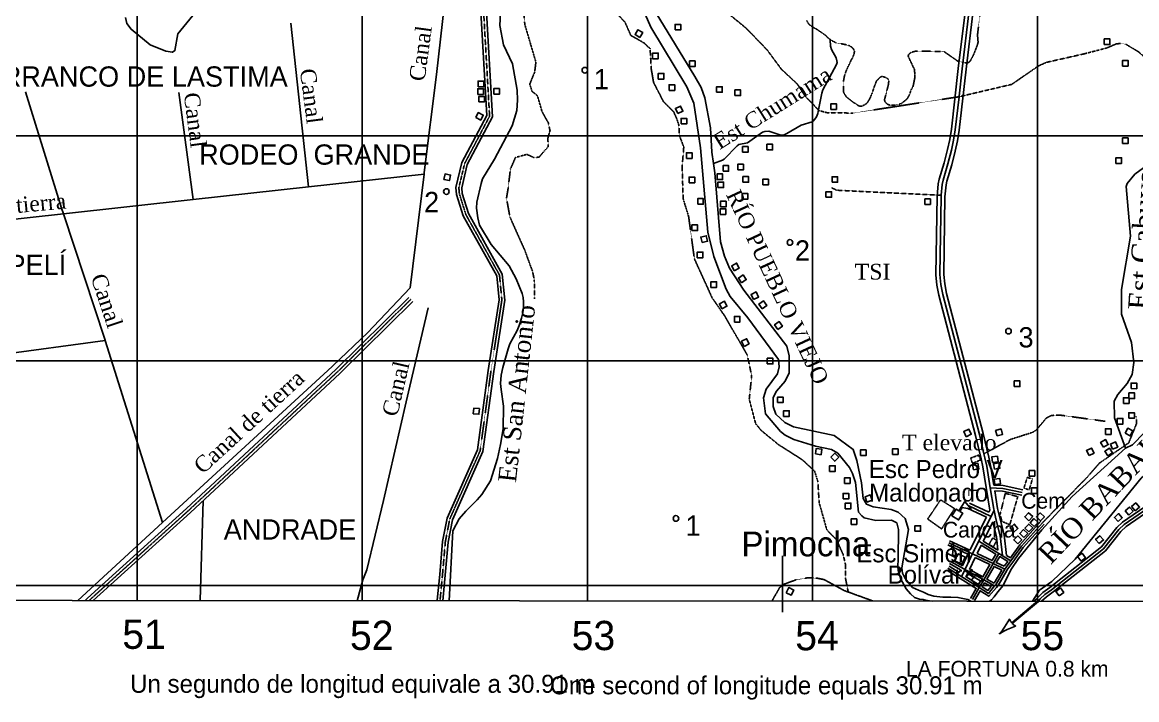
# Model space of a CAD drawing. Extents: x 638173 to 667318, y 9795622 to 9816401.
# Drawn here: x 650490 to 655440, y 9796493 to 9799504 of the extents above; entities that cross this region are included whole.
import ezdxf
from ezdxf.enums import TextEntityAlignment as Align

# ---------------------------------------------------------------- set-up
doc = ezdxf.new("R2010")
doc.units = 0
doc.header["$MEASUREMENT"] = 0
doc.linetypes.add('DASHED', pattern=[0.75, 0.5, -0.25])
doc.linetypes.add('HIDDEN', pattern=[0.375, 0.25, -0.125])
for name, color, linetype in [('AREAPROMINENTE', 7, 'CONTINUOUS'), ('CAMINO1', 7, 'CONTINUOUS'), ('CAMINO4', 7, 'CONTINUOUS'), ('CAMINO5', 7, 'CONTINUOUS'), ('CAMINO6Y7', 7, 'CONTINUOUS'), ('CAUCECANALIZADO', 7, 'CONTINUOUS'), ('CUADRICULAUTM', 7, 'CONTINUOUS'), ('EDIFICACION', 7, 'CONTINUOUS'), ('INFORMACIONMARGI', 7, 'CONTINUOUS'), ('MURODIQUE', 7, 'CONTINUOUS'), ('NOMBREAREASSITIO', 7, 'CONTINUOUS'), ('NOMBRESPOBLADOS', 7, 'CONTINUOUS'), ('NOMBRESPROPIOS', 7, 'CONTINUOUS'), ('OBJETOLOCALIZADO', 7, 'CONTINUOUS'), ('PARALELACAMINO', 7, 'CONTINUOUS'), ('PROYECCION', 7, 'CONTINUOUS'), ('PUNTOALTURA', 7, 'CONTINUOUS'), ('RIODOBLE', 7, 'CONTINUOUS'), ('RIODOBLEINTERMIT', 7, 'CONTINUOUS'), ('RIOINTERMITENTE', 7, 'CONTINUOUS'), ('RIOPERENNE', 7, 'CONTINUOUS'), ('TEXTOAZUL', 7, 'CONTINUOUS'), ('TEXTODESCRIPTIVO', 7, 'CONTINUOUS'), ('VALORCUADRICULAR', 7, 'CONTINUOUS')]:
    doc.layers.add(name, color=color, linetype=linetype)
doc.styles.add('cotas', font='SWITZN.TTF')
doc.styles.add('escuelas', font='SWZCONLN.TTF')
doc.styles.add('poblados', font='SWZCONDN.TTF')
doc.styles.add('rios', font='TIMESI_0.TTF')
doc.styles.add('sitios', font='SWZCONLN.TTF')
doc.styles.add('txt', font='TXT', dxfattribs={"height": 0.2})

# ---------------------------------------------------------------- blocks, each defined once
blk = doc.blocks.new('DESVIA')
at = {"layer": 'INFORMACIONMARGI', "color": 7, "linetype": 'Continuous'}
blk.add_lwpolyline([(202.16, 3.49), (185.9, 7.39), (147.68, 19.11), (146.85, 19.12), (146.96, 18.1), (149.36, 11.75), (149.85, 9.42), (150.15, 6.9), (150.53, 1.31), (-0.62, 1.3), (-0.61, -2.71), (150.58, -2.7), (150.4, -6.92), (149.98, -11.09), (149.1, -14.21), (146.85, -20.1), (146.86, -20.87), (147.8, -20.89), (188.55, -8.04), (203.45, -4.27), (223.03, -0.96), (223.77, -0.5), (223.03, 0.07), (202.16, 3.49)], close=True, dxfattribs=at)
blk = doc.blocks.new('COTA')
at = {"layer": 'PUNTOALTURA', "color": 1, "linetype": 'Continuous'}
blk.add_circle((0, 0), 12.5, dxfattribs=at)
blk = doc.blocks.new('CASA')
at = {"layer": 'EDIFICACION', "color": 4, "linetype": 'Continuous'}
blk.add_lwpolyline([(-12.57, -13.81), (-12.57, 11.18), (12.43, 11.18), (12.43, -13.82), (-12.57, -13.81)], close=True, dxfattribs=at)
blk = doc.blocks.new('ESCUEL')
at = {"layer": 'EDIFICACION', "color": 6, "linetype": 'Continuous'}
blk.add_lwpolyline([(-0.55, 67.48), (41.45, 51.74), (3.45, 37.48), (3.45, 17.27), (18.98, 17.27), (18.98, -17.74), (-16.02, -17.73), (-16.02, 17.27), (-0.55, 17.27), (-0.55, 67.48)], close=True, dxfattribs=at)
blk = doc.blocks.new('IGLESI')
at = {"layer": 'EDIFICACION', "color": 30, "linetype": 'Continuous'}
blk.add_lwpolyline([(-1.58, 67.11), (2.41, 67.11), (2.42, 47.26), (20.38, 47.26), (20.38, 43.26), (2.42, 43.26), (2.42, 17.1), (17.95, 17.11), (17.95, -17.9), (-17.05, -17.89), (-17.05, 17.11), (-1.58, 17.11), (-1.58, 43.26), (-19.62, 43.26), (-19.61, 47.25), (-1.58, 47.25), (-1.58, 67.11)], close=True, dxfattribs=at)

msp = doc.modelspace()

# ---------------------------------------------------------------- linework, layer by layer
at = {"layer": 'AREAPROMINENTE', "color": 7, "linetype": 'DASHED'}
for points in [[(654712.11, 9797544.25), (654745.76, 9797558.19), (654738.92, 9797580.49), (654702.39, 9797566.83), (654710.66, 9797543.77)], [(654962.28, 9797425.27), (654977.05, 9797474.25), (654954.11, 9797481.07), (654939.23, 9797433.85), (654962.28, 9797425.27)], [(654573.71, 9797252.33), (654631.02, 9797342.63), (654569.09, 9797381.41), (654511.76, 9797296.08), (654573.79, 9797252.27)], [(654833.32, 9797315.92), (654856.48, 9797410.11), (654911.84, 9797395.68), (654876.48, 9797270.68), (654842.05, 9797285.26), (654833.36, 9797315.49)]]:
    msp.add_lwpolyline(points, dxfattribs=at)
at = {"layer": 'CAMINO1', "color": 1, "linetype": 'Continuous'}
for points in [[(654696.53, 9799558.6), (654665.02, 9799297.19), (654651.21, 9799175.06), (654651, 9799173.19), (654634.45, 9799026.86), (654626.67, 9798979.87), (654617.34, 9798935.12), (654601.41, 9798875.19), (654580.16, 9798802.03), (654576.11, 9798783.82), (654571.48, 9798735.2), (654570.98, 9798729.91), (654565.31, 9798382.38), (654569.89, 9798338.56), (654578.67, 9798294.7), (654741.28, 9797672.3), (654761.73, 9797586.19), (654766.19, 9797567.43), (654773.93, 9797530.84), (654789.6, 9797434.96), (654805.13, 9797339.9), (654806.6, 9797333.35)], [(654806.6, 9797333.35), (654717.3, 9797154.63), (654662.67, 9797039.83)], [(654806.6, 9797333.35), (654814.67, 9797297.54), (654834.16, 9797221.99), (654843.64, 9797133.29)]]:
    msp.add_lwpolyline(points, dxfattribs=at)
at = {"layer": 'CAMINO4', "color": 2, "linetype": 'HIDDEN'}
for points in [[(652345.61, 9796932.9), (652356.54, 9797047.81), (652369.19, 9797194.29), (652388.93, 9797296.59), (652523.82, 9797599.56), (652571.82, 9797954.17), (652620.32, 9798269.97), (652609.72, 9798380.68), (652460.56, 9798648.99), (652431.71, 9798741), (652429.15, 9798768.5), (652454.97, 9798876.67), (652565.8, 9799086.61), (652537.85, 9799575.84), (652577.68, 9800023.57), (652529.27, 9800321.69), (652535.78, 9800407.58), (652586.45, 9800720.06), (652679.44, 9800997.02), (652746.39, 9801290.78)], [(650787.08, 9796934.11), (651228.66, 9797334.04), (651891.45, 9797951.65), (652215.39, 9798272.17)]]:
    msp.add_lwpolyline(points, dxfattribs=at)
at = {"layer": 'CAMINO5', "color": 7, "linetype": 'Continuous'}
for p, q in [((654793.81, 9797307.75), (654691.77, 9797356)), ((654802.41, 9797098.05), (654605.11, 9797190.64)), ((654738.81, 9797197.68), (654828.17, 9797142.81)), ((654828.17, 9797142.81), (654802.41, 9797098.05)), ((654828.17, 9797142.81), (654881.57, 9797109.97)), ((654740.85, 9796991.09), (654601.62, 9797077.9)), ((654612.83, 9797106.96), (654760.56, 9797025.33)), ((654802.41, 9797098.05), (654760.56, 9797025.33)), ((654855.04, 9797073.26), (654802.41, 9797098.05)), ((654881.57, 9797109.97), (654855.04, 9797073.26)), ((654760.56, 9797025.33), (654740.85, 9796991.09)), ((654760.56, 9797025.33), (654809.06, 9796998.52)), ((654740.85, 9796991.09), (654710.38, 9796938.14))]:
    msp.add_line(p, q, dxfattribs=at)
for points in [[(654789.6, 9797434.96), (654845.39, 9797432.08), (654931.88, 9797413.76)], [(655508.67, 9797357.25), (655385.09, 9797272.13), (655360.75, 9797249.71), (655292.27, 9797163.93), (655061.25, 9796981.71), (655031.52, 9796960.23), (655010.78, 9796940.78), (655002.09, 9796930.84)], [(655021.2, 9797279.59), (654928.7, 9797175.2), (654881.57, 9797109.97)], [(654855.04, 9797073.26), (654816.2, 9797007.08), (654809.06, 9796998.52)], [(654809.06, 9796998.52), (654781.65, 9796965.65), (654740.85, 9796991.09)]]:
    msp.add_lwpolyline(points, dxfattribs=at)
at = {"layer": 'CAMINO6Y7', "color": 2, "linetype": 'HIDDEN'}
msp.add_line((654269.62, 9796931.41), (654158.71, 9796971.65), dxfattribs=at)
for points in [[(654650.93, 9799173.18), (654179.75, 9799100.46), (654063.85, 9799102.45), (654029.56, 9799111.42), (653965.94, 9799177.71), (653932.86, 9799229.45), (653861.5, 9799296.16), (653798.22, 9799381.73), (653706.01, 9799477.4), (653632.82, 9799537.49), (653515.95, 9799769.57), (653473.17, 9799775.28), (653455.9, 9799800.67), (653433.59, 9799806.59), (653361.33, 9799796.92), (653337.93, 9799812.58), (653272.92, 9799902.62), (653243.6, 9799956.74), (653181.31, 9800109.88), (653166.4, 9800175.39), (653170.58, 9800254.38), (653160.43, 9800314.72)], [(652765.24, 9798274.82), (652764.42, 9798359.43), (652756.62, 9798396.15), (652722.17, 9798490.68), (652656.3, 9798637.96), (652640.89, 9798722.27), (652647.81, 9798763.46), (652658.21, 9798851.32), (652680.67, 9798903.2), (652731.34, 9798917.1), (652761.91, 9798903.1), (652784.84, 9798904.29), (652826.44, 9798951.95), (652824.42, 9798988.37), (652834.17, 9799022.37), (652826.49, 9799057.79), (652798.64, 9799106.97), (652778.45, 9799177.5), (652754.53, 9799197.2), (652744.08, 9799229.19), (652766.17, 9799283.31), (652771.44, 9799327.04), (652722.38, 9799493.9), (652713.75, 9799580.89)], [(653122.37, 9799552.45), (653167.35, 9799504.22), (653192.75, 9799446.1), (653251.86, 9799412.22), (653278.75, 9799386.88), (653283.99, 9799295.87), (653294.13, 9799237.15), (653338.38, 9799150.73), (653382.93, 9799107.33), (653397.95, 9799073.06), (653406.51, 9799047.28), (653408.54, 9799001.8), (653428.31, 9798950.03), (653421.08, 9798862.27), (653425.4, 9798720.21), (653449.69, 9798642.18), (653475.43, 9798452.76), (653554.34, 9798279.33), (653608.86, 9798200.57), (653710.2, 9798025.83), (653729.93, 9797932.69), (653719.12, 9797828.42), (653747.37, 9797720.41), (653772.37, 9797689.63), (653849.05, 9797626.71), (653955.38, 9797559.14), (654009.6, 9797508.5), (654023.95, 9797462.93), (654029.59, 9797369), (654063.81, 9797248.05), (654106.21, 9797204.75), (654136.02, 9797138.95), (654147.42, 9797091.19), (654147.04, 9797030.31), (654158.71, 9796971.65)], [(656276.12, 9799181.56), (656166.13, 9799152.92), (656100.61, 9799127.36), (656089.07, 9799128.27), (656028.64, 9799175.6), (656000.9, 9799187.12), (655753.74, 9799214.18), (655653.84, 9799216.99), (655582.3, 9799255.85), (655559.72, 9799283.48), (655519.08, 9799277.13), (655497.81, 9799302.72), (655484.68, 9799338.86), (655451.47, 9799370.63), (655392.59, 9799406.42), (655370.7, 9799409.79), (655350.17, 9799408.66), (655309.02, 9799390.49), (655205.78, 9799363.65), (655040.02, 9799326.19), (655003.54, 9799309.93), (654885.19, 9799228.29), (654650.93, 9799173.18)], [(654571.48, 9798735.2), (654107.75, 9798757.61), (654085.88, 9798768.38)], [(655300.63, 9797730.45), (655097.42, 9797758.32), (655061.08, 9797756.6), (655037.86, 9797744.09), (654995.62, 9797693.5), (654978.6, 9797681.7), (654878.65, 9797649.69), (654761.73, 9797586.19)], [(655021.2, 9797279.59), (655214.97, 9797476.21), (655274.87, 9797544.85), (655404.75, 9797634.64), (655439.77, 9797720.9), (655438.38, 9797751.94)], [(654800.43, 9797211.93), (654784.33, 9797183.03), (654803.46, 9797172.12), (654819.01, 9797201.18), (654800.43, 9797211.93)], [(654158.71, 9796971.65), (654140.89, 9796978.12), (654051.93, 9797026.77), (654020.9, 9797033.07), (653980.32, 9797035.18), (653925.26, 9797025.23), (653874.82, 9797006.92), (653854.33, 9796992.04), (653820.32, 9796931.76)]]:
    msp.add_lwpolyline(points, dxfattribs=at)
at = {"layer": 'CAUCECANALIZADO', "color": 132, "linetype": 'Continuous'}
for p, q in [((651761.31, 9798772.72), (651683.53, 9799500.53)), ((651249.21, 9798716.23), (651185, 9799191.53)), ((651761.31, 9798772.72), (652274.95, 9798829.38)), ((651249.21, 9798716.23), (651761.31, 9798772.72)), ((650672.71, 9798652.63), (651249.21, 9798716.23)), ((649801.98, 9798556.58), (650672.71, 9798652.63)), ((649870.03, 9797954.19), (650858.68, 9798090.18)), ((651113.19, 9797280.65), (650858.68, 9798090.18)), ((651113.19, 9797280.65), (651865.79, 9797974.68)), ((651865.79, 9797974.68), (651870.63, 9797979.14)), ((651865.79, 9797974.68), (651870.63, 9797979.14)), ((650737.48, 9796934.16), (651113.19, 9797280.65))]:
    msp.add_line(p, q, dxfattribs=at)
for points in [[(652274.95, 9798829.38), (652275.84, 9798836.53), (652330.5, 9799272.33), (652366.19, 9799585.97), (652365.11, 9799859.4), (652381.04, 9799864.6), (652489.87, 9799859.34), (652499.46, 9799878.8), (652504.29, 9799942.03), (652447.52, 9800293.05), (652439.91, 9800557.08), (652442.66, 9800597.56), (652421.28, 9800758.58), (652435.22, 9800773.87), (652553.08, 9800913.85), (652557.31, 9800925.15), (652573.44, 9800978.3), (652591.77, 9801046.06), (652606.27, 9801117.87), (652627.33, 9801178.92), (652645.03, 9801244.88)], [(650672.71, 9798652.63), (650664.49, 9798677.48), (650504.81, 9799195.08)], [(651870.63, 9797979.14), (652023.26, 9798124.44), (652212.33, 9798323.33), (652274.95, 9798829.38)], [(650858.68, 9798090.18), (650858.32, 9798091.32), (650672.71, 9798652.63)], [(651977.1, 9796933.19), (652002.61, 9797025.53), (652020.68, 9797069.94), (652094.31, 9797378.37), (652195.46, 9797816.76), (652292.84, 9798235.13)]]:
    msp.add_lwpolyline(points, dxfattribs=at)
at = {"layer": 'CUADRICULAUTM', "color": 2, "linetype": 'Continuous'}
for points in [[(651000, 9796933.95), (651000, 9797000), (651000, 9798000), (651000, 9799000), (651000, 9800000), (651000, 9801000), (651000, 9802000), (651000, 9803000), (651000, 9804000), (651000, 9805000), (651000, 9806000), (651000, 9807000), (651000, 9808000), (651000, 9809000), (651000, 9810000), (651000, 9811000), (651000, 9812000), (651000, 9813000), (651000, 9814000), (651000, 9815361.39)], [(652000, 9796933.17), (652000, 9797000), (652000, 9798000), (652000, 9799000), (652000, 9800000), (652000, 9801000), (652000, 9802000), (652000, 9803000), (652000, 9804000), (652000, 9805000), (652000, 9806000), (652000, 9807000), (652000, 9808000), (652000, 9809000), (652000, 9810000), (652000, 9811000), (652000, 9812000), (652000, 9813000), (652000, 9814000), (652000, 9815360.68)], [(653000, 9796932.4), (653000, 9797000), (653000, 9798000), (653000, 9799000), (653000, 9800000), (653000, 9801000), (653000, 9802000), (653000, 9803000), (653000, 9804000), (653000, 9805000), (653000, 9806000), (653000, 9807000), (653000, 9808000), (653000, 9809000), (653000, 9810000), (653000, 9811000), (653000, 9812000), (653000, 9813000), (653000, 9814000), (653000, 9815359.97)], [(654000, 9796931.62), (654000, 9797000), (654000, 9798000), (654000, 9799000), (654000, 9800000), (654000, 9801000), (654000, 9802000), (654000, 9803000), (654000, 9804000), (654000, 9805000), (654000, 9806000), (654000, 9807000), (654000, 9808000), (654000, 9809000), (654000, 9810000), (654000, 9811000), (654000, 9812000), (654000, 9813000), (654000, 9814000), (654000, 9815359.26)], [(655000, 9796930.85), (655000, 9797000), (655000, 9798000), (655000, 9799000), (655000, 9800000), (655000, 9801000), (655000, 9802000), (655000, 9803000), (655000, 9804000), (655000, 9805000), (655000, 9806000), (655000, 9807000), (655000, 9808000), (655000, 9809000), (655000, 9810000), (655000, 9811000), (655000, 9812000), (655000, 9813000), (655000, 9814000), (655000, 9815358.56)], [(638792.34, 9799000), (639000, 9799000), (640000, 9799000), (641000, 9799000), (642000, 9799000), (643000, 9799000), (644000, 9799000), (645000, 9799000), (646000, 9799000), (647000, 9799000), (648000, 9799000), (649000, 9799000), (650000, 9799000), (651000, 9799000), (652000, 9799000), (653000, 9799000), (654000, 9799000), (655000, 9799000), (656000, 9799000)], [(638791.67, 9798000), (639000, 9798000), (640000, 9798000), (641000, 9798000), (642000, 9798000), (643000, 9798000), (644000, 9798000), (645000, 9798000), (646000, 9798000), (647000, 9798000), (648000, 9798000), (649000, 9798000), (650000, 9798000), (651000, 9798000), (652000, 9798000), (653000, 9798000), (654000, 9798000), (655000, 9798000), (656000, 9798000)], [(638791, 9797000), (639000, 9797000), (640000, 9797000), (641000, 9797000), (642000, 9797000), (643000, 9797000), (644000, 9797000), (645000, 9797000), (646000, 9797000), (647000, 9797000), (648000, 9797000), (649000, 9797000), (650000, 9797000), (651000, 9797000), (652000, 9797000), (653000, 9797000), (654000, 9797000), (655000, 9797000), (656000, 9797000)]]:
    msp.add_lwpolyline(points, dxfattribs=at)
at = {"layer": 'MURODIQUE', "color": 30, "linetype": 'Continuous'}
msp.add_line((651293.53, 9797377.4), (651280.75, 9796935.22), dxfattribs=at)
at = {"layer": 'PARALELACAMINO', "color": 7, "linetype": 'Continuous'}
for p, q in [((654783.58, 9797326.41), (654697.11, 9797367.3)), ((654772.4, 9797304.05), (654686.43, 9797344.7)), ((654772.4, 9797304.05), (654699.28, 9797157.49)), ((654690.69, 9797139.44), (654600.86, 9797181.59)), ((654699.28, 9797157.49), (654609.36, 9797199.69)), ((654749.29, 9797179.51), (654730.88, 9797142.66)), ((654758.27, 9797197.46), (654823.47, 9797157.43)), ((654617.67, 9797115.71), (654666.55, 9797088.7)), ((654690.69, 9797139.44), (654666.55, 9797088.7)), ((654722.37, 9797124.56), (654697.24, 9797071.74)), ((654652.05, 9797058.24), (654606.91, 9797086.39)), ((654607.99, 9797098.21), (654657.94, 9797070.61)), ((654657.94, 9797070.61), (654652.05, 9797058.24)), ((654688.63, 9797053.65), (654681.95, 9797039.61)), ((654992.87, 9796939.34), (654986.21, 9796930.86))]:
    msp.add_line(p, q, dxfattribs=at)
for points in [[(655447.3, 9803279.11), (655298.1, 9802741.25), (654987.87, 9801600.61), (654932.38, 9801400.18), (654918.48, 9801331.84), (654893.83, 9801131.21), (654862.58, 9800845.8), (654713.91, 9799556.55), (654682.4, 9799295.16), (654651.79, 9799024.45), (654643.88, 9798976.65), (654634.37, 9798931.08), (654618.27, 9798870.5), (654597.12, 9798797.69), (654593.43, 9798781.08), (654588.47, 9798728.94), (654582.82, 9798383.15), (654587.21, 9798341.19), (654595.73, 9798298.63), (654758.26, 9797676.53), (654783.27, 9797571.26), (654791.14, 9797534.06), (654805.42, 9797446.67)], [(655105.38, 9802166.03), (654954.11, 9801609.87), (654898.32, 9801408.34), (654883.9, 9801337.48), (654859.07, 9801135.25), (654827.8, 9800849.7), (654679.15, 9799560.65), (654647.64, 9799299.22), (654617.11, 9799029.27), (654609.46, 9798983.09), (654600.31, 9798939.16), (654584.55, 9798879.88), (654563.2, 9798806.37), (654558.79, 9798786.56), (654553.49, 9798730.88), (654547.8, 9798381.61), (654552.57, 9798335.93), (654561.61, 9798290.77), (654724.3, 9797668.07), (654749.11, 9797563.6), (654756.72, 9797527.62), (654788.12, 9797335.49), (654783.58, 9797326.41)], [(652332.92, 9796932.91), (652333.23, 9796934.73), (652344.09, 9797048.94), (652356.79, 9797196.02), (652376.93, 9797300.37), (652511.67, 9797603.01), (652559.45, 9797955.96), (652607.73, 9798270.33), (652597.53, 9798376.89), (652449.01, 9798644.03), (652419.39, 9798738.52), (652416.51, 9798769.4), (652443.18, 9798881.11), (652553.12, 9799089.37), (652525.32, 9799576.04), (652565.09, 9800023.11), (652516.69, 9800321.15), (652523.36, 9800409.06), (652574.27, 9800723.07), (652667.39, 9801000.41), (652734.02, 9801292.75)], [(652358.16, 9796932.89), (652368.99, 9797046.68), (652381.59, 9797192.56), (652400.93, 9797292.81), (652535.97, 9797596.11), (652584.19, 9797952.38), (652632.91, 9798269.61), (652621.91, 9798384.47), (652472.11, 9798653.95), (652444.03, 9798743.48), (652441.79, 9798767.6), (652466.76, 9798872.23), (652578.48, 9799083.85), (652550.38, 9799575.64), (652590.27, 9800024.03), (652541.85, 9800322.23), (652548.2, 9800406.1), (652598.63, 9800717.05), (652691.49, 9800993.63), (652758.76, 9801288.81)], [(650768.92, 9796934.13), (650780.27, 9796944.88), (651220.2, 9797343.25), (651882.79, 9797960.67), (652206.6, 9798281.06)], [(650805.62, 9796934.1), (651237.12, 9797324.83), (651900.11, 9797942.63), (652224.18, 9798263.28)], [(654805.42, 9797446.67), (654847.02, 9797444.51), (654934.47, 9797425.99)], [(654809.54, 9797421.42), (654843.76, 9797419.65), (654929.29, 9797401.53)], [(654809.54, 9797421.42), (654822.32, 9797343.23), (654823.67, 9797337.18), (654831.68, 9797301.65), (654851.42, 9797225.12), (654861.14, 9797134.28)], [(655499.89, 9797366.38), (655377.27, 9797281.92), (655351.58, 9797258.26), (655283.4, 9797172.85), (655053.72, 9796991.69), (655023.55, 9796969.89), (655001.79, 9796949.49), (654992.87, 9796939.34)], [(655517.45, 9797348.12), (655392.91, 9797262.34), (655369.92, 9797241.16), (655301.14, 9797155.01), (655068.78, 9796971.73), (655039.49, 9796950.57), (655017.97, 9796930.83)], [(655028.68, 9797272.96), (654936.51, 9797168.94), (654889.67, 9797104.11), (654863.7, 9797068.17), (654863.41, 9797067.77), (654863.18, 9797067.38), (654824.41, 9797001.31), (654816.74, 9796992.12), (654783.75, 9796952.56), (654744.35, 9796977.12), (654719.12, 9796933.26)], [(654823.47, 9797157.43), (654816.9, 9797218.86), (654800.57, 9797282.13), (654758.27, 9797197.46)], [(654861.14, 9797134.28), (654878.9, 9797123.36), (654920.89, 9797181.46), (655013.72, 9797286.22)], [(654749.29, 9797179.51), (654814.65, 9797139.38), (654798.33, 9797111.01), (654730.88, 9797142.66)], [(654697.24, 9797071.74), (654756.79, 9797038.84), (654788.32, 9797093.62), (654722.37, 9797124.56)], [(654851.8, 9797085.84), (654867.16, 9797107.09), (654831.7, 9797128.89), (654816.5, 9797102.47), (654851.8, 9797085.84)], [(654701.44, 9796942.65), (654727.36, 9796987.71), (654596.33, 9797069.41)], [(654806.96, 9797011.1), (654840.88, 9797068.88), (654806.48, 9797085.08), (654774.3, 9797029.16), (654806.96, 9797011.1)], [(654688.63, 9797053.65), (654746.81, 9797021.5), (654737.35, 9797005.06), (654681.95, 9797039.61)], [(654793.63, 9796995.62), (654764.33, 9797011.82), (654754.34, 9796994.47), (654779.55, 9796978.74), (654793.63, 9796995.62)]]:
    msp.add_lwpolyline(points, dxfattribs=at)
at = {"layer": 'PROYECCION', "color": 7, "linetype": 'Continuous'}
for q in [(653866.98, 9797131.81), (653866.79, 9796881.81)]:
    msp.add_line((653866.83, 9796931.81), q, dxfattribs=at)
msp.add_lwpolyline([(638790.96, 9796943.41), (666604.83, 9796921.85), (666619.7, 9815350.33), (638803.33, 9815370.02)], close=True, dxfattribs=at)
at = {"layer": 'RIODOBLE', "color": 5, "linetype": 'Continuous'}
for points in [[(653205.8, 9799657.83), (653281.9, 9799483.24), (653442.31, 9799217.86), (653473.48, 9799143.96), (653502.5, 9798946.85), (653535.31, 9798570.59), (653561.16, 9798462.43)], [(654703.43, 9796931.08), (654690.04, 9796938.08), (654646.31, 9796947.66), (654615.16, 9796948.86), (654579.22, 9796949.46), (654539.08, 9796953.06), (654513.32, 9796960.25), (654492.95, 9796971.03), (654470.78, 9796980.01), (654445.02, 9796992), (654425.85, 9797011.77), (654410.28, 9797034.53), (654400.09, 9797055.5), (654396.5, 9797079.46), (654426.18, 9797249.4), (654411.32, 9797299.05), (654381.09, 9797327.22), (654349.47, 9797338.88), (654269.65, 9797349.61), (654239.31, 9797362.53), (654225.55, 9797388.04), (654218.43, 9797456.69), (654197.58, 9797555.92), (654180.19, 9797605.59), (654096.93, 9797667.17), (653915.88, 9797706.57), (653876.7, 9797725.91), (653837.65, 9797761.76), (653825.22, 9797796.15), (653825.51, 9797836.8), (653839.66, 9797864.64), (653879.29, 9797908.82), (653896.04, 9797945.54), (653896.58, 9798021.76), (653886.75, 9798065.02), (653694.52, 9798314.11), (653631.81, 9798411.11), (653609.37, 9798464.62), (653592.07, 9798528.26), (653566.02, 9798835.13), (653560.3, 9798876.94), (653553.38, 9798927.48), (653547.52, 9799035.45), (653521.85, 9799169.02), (653505.69, 9799213.6), (653478.14, 9799263.34), (653305.16, 9799544.05)], [(653561.16, 9798462.43), (653615.92, 9798317.22), (653634.71, 9798285.32), (653712.65, 9798190.76), (653849.55, 9798005.58), (653851.85, 9797972.53), (653845.29, 9797942.09), (653794.07, 9797873.86), (653782.38, 9797834.57), (653792.01, 9797763.36), (653857.39, 9797685.4), (653878.83, 9797668.73), (653916.73, 9797649.4)], [(655527.29, 9797733.87), (655421.18, 9797626), (655390.22, 9797611.67), (655153.85, 9797396.41), (655018.71, 9797248.4), (654914.6, 9797121.33), (654880.37, 9797070.24), (654847.75, 9797001.09), (654823.73, 9796972.2)], [(654977.89, 9796930.86), (655008.77, 9796979.33), (655063.83, 9797018.02), (655166.89, 9797118.41), (655460.29, 9797477.29), (655616.65, 9797615.73), (655742.01, 9797672.71), (655850.72, 9797687.37), (655929.02, 9797677.19), (656019.34, 9797642.58), (656071.73, 9797607.63), (656292.36, 9797532.29), (656669.49, 9797462.74), (656938.41, 9797408.94), (656998.46, 9797383.4), (657044.43, 9797355.26), (657104.99, 9797311.5), (657203.66, 9797224.98), (657389.45, 9797046.88), (657459.56, 9796928.94)], [(653916.73, 9797649.4), (654012.9, 9797619.5), (654083.81, 9797605.01), (654112.85, 9797588.29), (654164.4, 9797525.67), (654178.15, 9797498.9), (654190.54, 9797458.16), (654204.81, 9797325.94), (654218.65, 9797310.6), (654230, 9797301.62), (654281.9, 9797289.82), (654351.66, 9797290.59), (654374.4, 9797278.99), (654381.8, 9797249.72), (654379.91, 9797117.32), (654379.02, 9797085.07), (654380.14, 9797069.39), (654393.01, 9797028.22), (654416.11, 9796986.37), (654434.85, 9796963.26), (654453.28, 9796946.71), (654474.97, 9796940.07), (654492.04, 9796938.79), (654502.92, 9796935.8), (654519.35, 9796932.81), (654532.18, 9796931.21)], [(654823.73, 9796972.2), (654807.46, 9796950.06), (654794.88, 9796936.88), (654786.85, 9796931.01)]]:
    msp.add_lwpolyline(points, dxfattribs=at)
at = {"layer": 'RIODOBLEINTERMIT', "color": 132, "linetype": 'DASHED'}
for points in [[(654751.41, 9799604.4), (654732.97, 9799448.01), (654735.62, 9799415.97), (654731.5, 9799400.27), (654715.21, 9799359.24), (654702.07, 9799334.5), (654696.31, 9799327.1), (654687.5, 9799322.51), (654644.77, 9799331.75), (654584.92, 9799373.76), (654577.46, 9799375.14), (654568.24, 9799374.35), (654459.94, 9799376.33), (654438.24, 9799370.51), (654427.14, 9799360.99), (654424.96, 9799353.65), (654452.44, 9799295.18), (654455.37, 9799270.19), (654453.98, 9799254.42), (654447.13, 9799220.32), (654438.36, 9799203.65), (654429.14, 9799178.5), (654419.62, 9799162.79), (654394.59, 9799142.91), (654384.88, 9799140.09), (654363, 9799135.33), (654345.79, 9799135.07), (654334.51, 9799139.1), (654326.13, 9799145.67), (654321.15, 9799152.73), (654320.08, 9799161.77), (654327.11, 9799186.42), (654333.39, 9799211.98), (654336.51, 9799222.88), (654338.34, 9799234.67), (654338.6, 9799244.09), (654336.51, 9799251.43), (654327.86, 9799257.45), (654311.36, 9799263.47), (654306.3, 9799263.83), (654296.7, 9799256.4), (654284.13, 9799243.05), (654275.22, 9799219.74)], [(654275.22, 9799219.74), (654264.23, 9799187.27), (654254.54, 9799164.48), (654246.42, 9799151.13), (654241.7, 9799144.32), (654232.8, 9799138.3), (654217.87, 9799130.7), (654209.49, 9799131.23), (654201.37, 9799134.89), (654192.99, 9799141.7), (654182.35, 9799147.75), (654150.14, 9799172.64), (654138.62, 9799191.77), (654137.31, 9799207.49), (654137.57, 9799240.76), (654141.5, 9799263.81), (654149.88, 9799289.05), (654173.97, 9799340.14), (654178.42, 9799347.21), (654182.61, 9799357.43), (654185.5, 9799366.08), (654186.27, 9799375.33), (654183.4, 9799383.37), (654175.49, 9799392.91), (654163.37, 9799400.4), (654149.16, 9799404.48), (654128.07, 9799408.86), (654105.33, 9799412.59), (654086.36, 9799422.16), (654073.12, 9799431.61), (654056.5, 9799447.22), (654038.91, 9799459.68), (654017.89, 9799473.55), (653996.28, 9799485.85), (653982.75, 9799496.86), (653974.4, 9799511.47)]]:
    msp.add_lwpolyline(points, dxfattribs=at)
at = {"layer": 'RIOINTERMITENTE', "color": 132, "linetype": 'Continuous'}
for points in [[(651346.27, 9799657.99), (651181.67, 9799452.31), (651167.94, 9799378.7), (651156.6, 9799371.27), (651127.29, 9799376.23), (651058.43, 9799404.28), (650973.22, 9799473.05), (650955.05, 9799498.31), (650947.87, 9799525.82)], [(652616.94, 9799605.13), (652611.11, 9799490.05), (652626.83, 9799403.84), (652667.22, 9799318.99), (652688.45, 9799201.74), (652690.11, 9799158.57), (652687.13, 9799111.51), (652665.7, 9799044.28), (652587.56, 9798895.43), (652534.11, 9798807.89), (652527.82, 9798787.94), (652509.5, 9798704.9), (652508.02, 9798677.57), (652513.82, 9798635.2), (652520.78, 9798602.69), (652573.09, 9798515.75), (652651.99, 9798421.34), (652683.45, 9798364.51), (652709.83, 9798298.03), (652715.16, 9798280.36), (652716.32, 9798261.79), (652715.69, 9798239.9), (652713.42, 9798213.05), (652707.62, 9798189.26), (652697.17, 9798156.19), (652688.6, 9798134.39), (652656.09, 9798075.59), (652648.04, 9798052.08), (652623.86, 9797970.13), (652616.48, 9797935.87), (652614.46, 9797898.26), (652617.15, 9797872.06), (652627.07, 9797797.15), (652625.84, 9797696.93), (652614, 9797626.91), (652601.03, 9797565.32), (652570.36, 9797466.12), (652531.33, 9797405.25), (652511.06, 9797382.01), (652460.03, 9797331.65), (652431.15, 9797296.73), (652402.84, 9797243.65), (652385.8, 9796932.87)], [(654078.15, 9799426.3), (654080.51, 9799397.79), (654083.77, 9799383.71), (654104.71, 9799345.67), (654108.59, 9799333.15), (654109.05, 9799325.81), (654106.75, 9799316.5), (654045.75, 9799204.17), (654041.37, 9799189.07), (654024.67, 9799107.61), (654023.5, 9799099.05), (654018.55, 9799084.21), (654006.68, 9799067.88), (653999.34, 9799062.1), (653949.54, 9799046.98), (653885.94, 9799009.97), (653873.61, 9799004.56), (653860.15, 9799002.58), (653819.83, 9799016.42), (653806.83, 9799019.9), (653789.02, 9799018.91), (653778.62, 9799015.65), (653711.36, 9798968.45), (653672.42, 9798960.48), (653664.83, 9798954.97), (653607.81, 9798895.52), (653600.73, 9798890.92), (653560.3, 9798876.94)]]:
    msp.add_lwpolyline(points, dxfattribs=at)
at = {"layer": 'RIOPERENNE', "color": 5, "linetype": 'Continuous'}
msp.add_lwpolyline([(655390.22, 9797611.67), (655340.92, 9797745.94), (655339.96, 9797820.02), (655356.83, 9797849.95), (655397.57, 9797898.77), (655419.54, 9797938.9), (655427.29, 9797992.31), (655416.71, 9798080.08), (655372.88, 9798207.16), (655372.95, 9798315.76), (655412.5, 9798553.14), (655393.46, 9798773.64), (655398.02, 9798787.52), (655431.22, 9798828.97), (655470.4, 9798856.55)], dxfattribs=at)

# ---------------------------------------------------------------- block references
at = {"layer": 'EDIFICACION', "color": 4, "linetype": 'Continuous'}
for p in [(653402.51, 9799483.91), (655308.64, 9799418.89), (653302.68, 9799356.08), (653466.42, 9799320.93), (655389.68, 9799323.29), (653327.81, 9799265.71), (652526.01, 9799197.37), (652527.56, 9799231.68), (652597.08, 9799197.96), (653375.77, 9799215.26), (653586.84, 9799206.76), (653668.2, 9799192.02), (652530.71, 9799163.75), (654094.25, 9799130.89), (653429.2, 9799066.01), (653701.78, 9798940.34), (653810.18, 9798950.54), (655389.67, 9798979.16), (653452.8, 9798912.74), (655360.68, 9798890.88), (653615.27, 9798856.18), (653680.5, 9798861.96), (653464.46, 9798805.08), (653588.64, 9798818.88), (653703.77, 9798807.16), (653791.73, 9798795.22), (654099.33, 9798806.63), (653592.78, 9798782.99), (654072.6, 9798740.03), (653502.63, 9798709.35), (653604.01, 9798697.22), (653700.69, 9798731.81), (654511.69, 9798708.15), (653602.63, 9798664.09), (653476.96, 9798592.23), (653500.68, 9798471.3), (653561.55, 9798339.81), (653665.59, 9798185.24), (653811.56, 9797999.38), (654908.91, 9797898.9), (655427.63, 9797889.39), (653857.33, 9797827.33), (655393.8, 9797823.7), (655418.45, 9797845.51), (653884.34, 9797765.97), (655417.54, 9797757.65), (655366.63, 9797732.2), (655313.84, 9797685.9), (654225.48, 9797592.04), (654367.6, 9797596.89), (654088.91, 9797521.51), (654974.75, 9797500.52), (654154.83, 9797468.14), (654985.29, 9797422.86), (654148.32, 9797399.04), (654158.32, 9797355.43), (654184.41, 9797285.68), (654467.69, 9797255.23)]:
    msp.add_blockref('CASA', p, dxfattribs=at)
for p, xscale, yscale, rotation in [((653227.76, 9799454.44), 1.000001042333282, 1.000001042333282, 59.54085359849374), ((652521.63, 9799087.07), 1.00000160696526, 1.00000160696526, 333.596029017338), ((653407.3, 9799116.11), 1.000002190375323, 1.000002190375323, 23.98391705066509), ((652378.17, 9798816.38), 1.000001354269775, 1.000001354269775, 347.5606717015742), ((653518.9, 9798541.79), 0.9999978011630541, 0.9999978011630541, 13.39333820091094), ((653657.47, 9798417.93), 0.9999978198331199, 0.9999978198331199, 28.08105609432328), ((653687.63, 9798365.03), 0.9999988431516824, 0.9999988431516824, 33.7059031838309), ((653743.18, 9798290.08), 1.000000787241561, 1.000000787241561, 25.46498538937832), ((653602.88, 9798248.99), 0.9999999986339005, 0.9999999986339005, 26.60645476862877), ((653779.07, 9798249.44), 1.000001789762057, 1.000001789762057, 34.70848413494969), ((653848.45, 9798157.56), 0.999999482356622, 0.999999482356622, 34.98100401574826), ((653700.99, 9798081.7), 0.9999999986339005, 0.9999999986339005, 26.60645476862877), ((652507.06, 9797776.61), 0.9999997292303927, 0.9999997292303927, 355.8210677316795), ((654688.31, 9797680), 1.000000637913996, 1.000000637913996, 25.35304155557084), ((654828.87, 9797682.12), 1.00000053755996, 1.00000053755996, 16.72002064735293), ((655406.48, 9797683.76), 1.000000059815635, 1.000000059815635, 332.9231841569501), ((654027.56, 9797597.5), 0.9999994353129045, 0.9999994353129045, 352.506787608599), ((655233.36, 9797596.09), 0.9999976945528521, 0.9999976945528521, 26.58115923853384), ((655296.43, 9797633.16), 0.9999997742357891, 0.9999997742357891, 29.58987321567391), ((655315.11, 9797594.77), 0.9999981021283741, 0.9999981021283741, 33.29446864202888), ((655339.11, 9797624.02), 1.000000817588459, 1.000000817588459, 23.23765247569787), ((654100.05, 9797571.72), 0.9999994972102498, 0.9999994972102498, 314.8271876176799), ((654810.49, 9797562.66), 0.999998386028176, 0.999998386028176, 6.951575116745935), ((654724.55, 9797530.59), 0.9999998752729503, 0.9999998752729503, 9.915864479660002), ((654818.22, 9797532.91), 1.000001420709818, 1.000001420709818, 10.12338654867966), ((654820.72, 9797464.28), 1.00000019972154, 1.00000019972154, 7.400914137421657), ((654249.12, 9797388.54), 1.000000746464611, 1.000000746464611, 20.1161134144912), ((655434.26, 9797351.15), 0.9999995279475008, 0.9999995279475008, 41.65184096623755), ((654959.58, 9797307.3), 0.9999997985978998, 0.9999997985978998, 46.34337845720814), ((655011.35, 9797306.49), 0.9999997985978998, 0.9999997985978998, 46.34337845720814), ((655357.84, 9797303.55), 0.9999995279475008, 0.9999995279475008, 41.65184096623755), ((655405.92, 9797332.41), 0.9999995279475008, 0.9999995279475008, 41.65184096623755), ((654894.41, 9797256.94), 0.999999649801447, 0.999999649801447, 40.68353943888863), ((654960.39, 9797257.15), 0.9999997985978998, 0.9999997985978998, 46.34337845720814), ((654983.44, 9797281.01), 0.9999997985978998, 0.9999997985978998, 46.34337845720814), ((654911.05, 9797204.58), 0.9999997985978998, 0.9999997985978998, 46.34337845720814), ((654937.34, 9797232.48), 0.9999997985978998, 0.9999997985978998, 46.34337845720814), ((655274.34, 9797205.33), 0.9999995279475008, 0.9999995279475008, 41.65184096623755), ((655194.33, 9797127.64), 0.9999994645756366, 0.9999994645756366, 37.52144915785733), ((653900.86, 9796975.57), 1.000001225379549, 1.000001225379549, 334.3155543975304), ((655098.04, 9796973.12), 1.000000840616972, 1.000000840616972, 37.56008420105014)]:
    msp.add_blockref('CASA', p, dxfattribs=dict(at, xscale=xscale, yscale=yscale, rotation=rotation))
at = {"layer": 'EDIFICACION', "color": 6, "linetype": 'Continuous'}
for p, xscale, yscale, rotation in [((654642.15, 9797317.03), 1.000000030097554, 1.000000030097554, 328.2654955432069), ((654654.6, 9797117.26), 0.9999989718795843, 0.9999989718795843, 64.161739244821)]:
    msp.add_blockref('ESCUEL', p, dxfattribs=dict(at, xscale=xscale, yscale=yscale, rotation=rotation))
at = {"layer": 'EDIFICACION', "color": 30, "linetype": 'Continuous', "xscale": 1.00000157085042, "yscale": 1.00000157085042, "rotation": 50.68361736304425}
msp.add_blockref('IGLESI', (654730.15, 9797026.52), dxfattribs=at)
at = {"layer": 'INFORMACIONMARGI', "color": 7, "linetype": 'Continuous', "xscale": 1.000000682117039, "yscale": 1.000000682117039, "rotation": 219.9998440495768}
msp.add_blockref('DESVIA', (655002.09, 9796929.87), dxfattribs=at)
at = {"layer": 'PUNTOALTURA', "color": 1, "linetype": 'Continuous'}
for p in [(652988.85, 9799291.22), (652373.69, 9798751.78), (653899.91, 9798525.51), (654870.77, 9798131.13), (653393.61, 9797298.68)]:
    msp.add_blockref('COTA', p, dxfattribs=at)

# ---------------------------------------------------------------- texts
at = {"layer": 'INFORMACIONMARGI', "color": 7, "linetype": 'Continuous', "style": 'poblados'}
msp.add_text('LA FORTUNA 0.8 km', height=70, dxfattribs=at).set_placement((654415.28, 9796595.64))
at = {"layer": 'INFORMACIONMARGI', "color": 5, "linetype": 'Continuous', "style": 'poblados'}
for s, p in [('Un segundo de longitud equivale a 30.91 m', (650968.84, 9796523.68)), ('One second of longitude equals 30.91 m', (652834.57, 9796516.98))]:
    msp.add_text(s, height=80, dxfattribs=at).set_placement(p)
at = {"layer": 'NOMBREAREASSITIO', "color": 2, "linetype": 'Continuous', "style": 'sitios'}
for s, p in [('BARRANCO DE LASTIMA', (650238.19, 9799218.07)), ('RODEO  GRANDE', (651275.55, 9798871.27)), ('GUACHAPEL%%205', (649909.57, 9798380.8)), ('ANDRADE', (651384.93, 9797204.71))]:
    msp.add_text(s, height=90, dxfattribs=at).set_placement(p)
at = {"layer": 'NOMBRESPOBLADOS', "color": 7, "linetype": 'Continuous', "style": 'poblados'}
msp.add_text('Pimocha', height=110, dxfattribs=at).set_placement((653684.27, 9797130.22))
at = {"layer": 'NOMBRESPROPIOS', "color": 6, "linetype": 'Continuous', "style": 'escuelas'}
for s, p in [('Esc Pedro V', (654250.39, 9797478.31)), ('Maldonado', (654251.47, 9797373.69)), ('Esc Sim%%243n ', (654194.88, 9797103.57)), ('Bol%%237var', (654333.47, 9797008.94))]:
    msp.add_text(s, height=80, dxfattribs=at).set_placement(p)
at = {"layer": 'OBJETOLOCALIZADO', "color": 4, "linetype": 'Continuous', "style": 'txt'}
msp.add_text('E', height=40, rotation=268.63521, dxfattribs=at).set_placement((654712.37, 9797412.99), align=Align.MIDDLE)
at = {"layer": 'PUNTOALTURA', "color": 7, "linetype": 'Continuous', "style": 'cotas'}
for s, p in [('1', (653028.93, 9799206.23)), ('2', (652274.9, 9798660.14)), ('2', (653921.93, 9798445.03)), ('3', (654915.11, 9798058.92)), ('1', (653435.77, 9797221.85))]:
    msp.add_text(s, height=90, dxfattribs=at).set_placement(p)
at = {"layer": 'TEXTOAZUL', "color": 4, "linetype": 'Continuous', "style": 'rios'}
for s, rotation, p in [('Canal', 82.30313, (652276.84, 9799239.11)), ('Canal ', 277.37338, (651722.72, 9799293.8)), ('Canal ', 277.37064, (651207.01, 9799187.31)), ('Canal de tierra', 5.26116, (650067.8, 9798619.54)), ('Canal ', 288.4389, (650792.91, 9798372.39)), ('Canal', 76.94689, (652154.94, 9797747.76)), ('Canal de tierra', 42.55665, (651291.28, 9797492.54))]:
    msp.add_text(s, height=70, rotation=rotation, dxfattribs=at).set_placement(p)
at = {"layer": 'TEXTOAZUL', "color": 5, "linetype": 'Continuous', "style": 'rios'}
for s, height, rotation, p in [('Est Chumama', 70, 32.07074, (653587.22, 9798935.91)), ('Est Cabuya', 90, 86.59515, (655491.61, 9798223.54)), ('R%%205O PUEBLO VIEJO ', 70, 295.02156, (653614.53, 9798738.6)), ('Est San Antonio', 80, 83.74345, (652682.75, 9797456.12)), ('R%%205O BABAHOYO', 90, 46.58788, (655058.26, 9797090.15))]:
    msp.add_text(s, height=height, rotation=rotation, dxfattribs=at).set_placement(p)
at = {"layer": 'TEXTOAZUL', "color": 4, "linetype": 'Continuous', "style": 'rios'}
for s, p in [('TSI', (654187.51, 9798360.52)), ('T elevado', (654397.83, 9797601.44))]:
    msp.add_text(s, height=70, dxfattribs=at).set_placement(p)
at = {"layer": 'TEXTODESCRIPTIVO', "color": 7, "linetype": 'Continuous', "style": 'txt'}
for s, p in [('Cem', (654927.18, 9797342.09)), ('Cancha', (654579.43, 9797213.88))]:
    msp.add_text(s, height=70, dxfattribs=at).set_placement(p)
at = {"layer": 'VALORCUADRICULAR', "color": 6, "linetype": 'Continuous', "style": 'poblados'}
for s, p in [('51', (650934.26, 9796719.06)), ('52', (651945.54, 9796714.12)), ('53', (652930.42, 9796713.36)), ('54', (653923.25, 9796712.59)), ('55', (654924.61, 9796713.2))]:
    msp.add_text(s, height=130, dxfattribs=at).set_placement(p)

doc.saveas('drawing.dxf')
